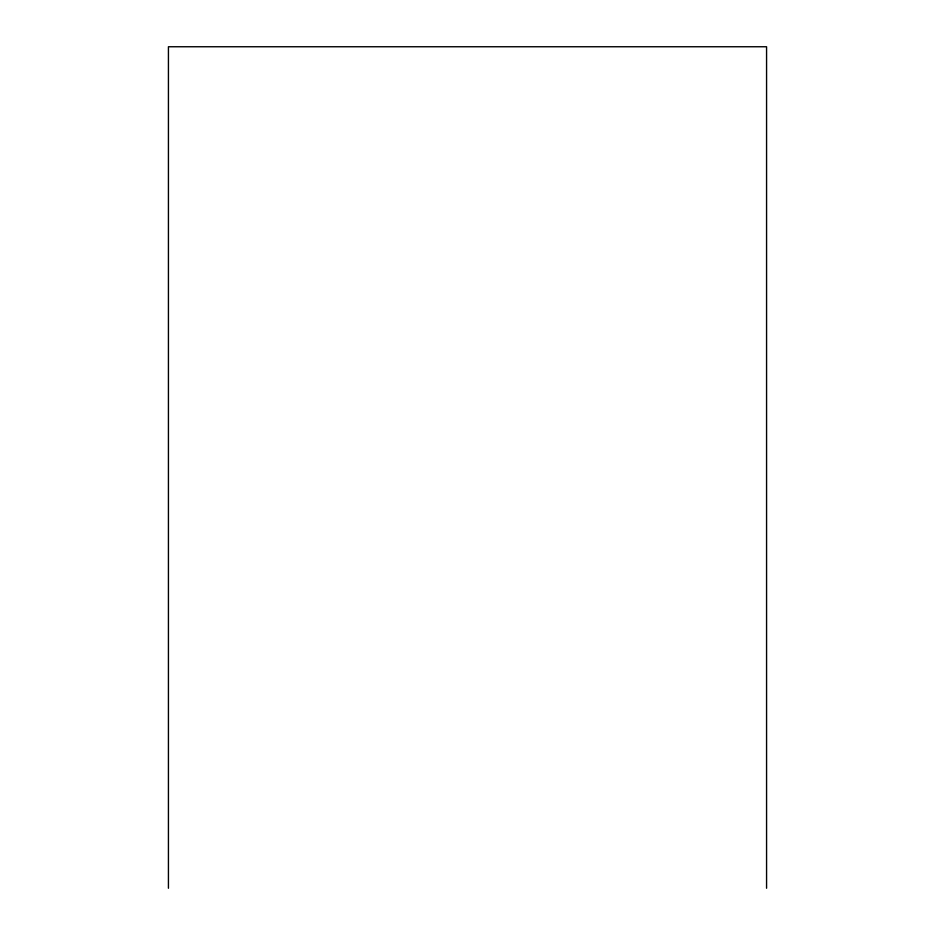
<?xml version="1.0" encoding="UTF-8"?>
<svg xmlns="http://www.w3.org/2000/svg" width="935" height="935" viewBox="0 0 935 935"><rect width="100%" height="100%" fill="white"/><g stroke="black" fill="none" stroke-linecap="round" stroke-linejoin="round"><path stroke-width="1.4" d="M766.571 888.25L766.571 46.75L168.429 46.75L168.429 888.25"/></g></svg>
